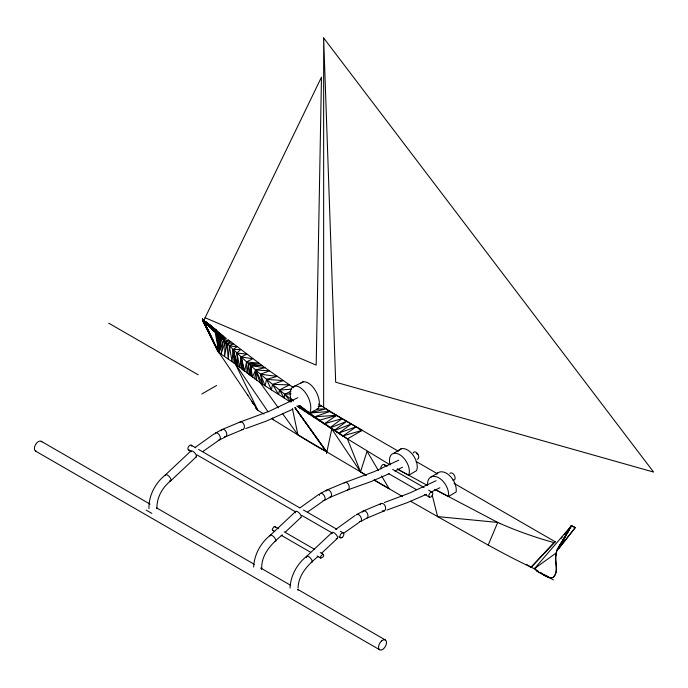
<?xml version="1.0" encoding="UTF-8"?>
<svg xmlns="http://www.w3.org/2000/svg" width="688" height="688" viewBox="0 0 688 688"><rect width="100%" height="100%" fill="white"/><g stroke="black" fill="none" stroke-linecap="round" stroke-linejoin="round"><path stroke-width="1.03" d="M290.224 401.869L260.193 382.726L235.477 364.081L219.059 352.677L219.3 336.122L221.699 334.54L218.793 335.624L221.054 334.024L218.156 334.987L219.059 352.677L257.88 410.358L263.96 414.03M553.616 577.026C558.725 570.92 554.339 561.7 555.938 554.674L555.956 553.892M203.958 320.582L202.496 319.069L202.607 320.35L219.059 352.677L219.885 336.69L222.551 335.228L219.3 336.122M253.631 567.075C254.19 554.691 260.683 542.806 270.393 535.187L295.78 511.365M290.018 588.085C290.585 575.701 297.078 563.825 306.779 556.196L332.175 532.374M298.033 588.145C298.463 574.729 307.828 564.779 317.968 556.609M202.745 320.608L218.07 351.602L202.513 320.092L213.65 341.558L202.453 319.825L208.111 329.784M249.993 375.416L250.707 365.62L261.93 365.44L248.617 363.789L225.234 341.988L202.496 319.069L218.646 352.351L203.364 321.33L321.477 77.151L316.188 365.122L205.101 317.736M204.577 320.754L203.76 321.692L219.059 352.677L220.384 337.197L223.325 335.847L219.885 336.69M254.827 378.925L255.618 369.929L264.966 367.676L293.699 387.817M291.334 401.766L290.886 399.04A15.824 8.419 63.6 0 1 301.146 388.256A15.824 8.419 63.6 0 1 309.471 413.058L309.342 414.322L304.784 409.575L304.595 411.226L300.106 406.092L299.856 408.13L298.162 405.542M299.332 405.413L319.524 420.213L319.456 420.918L314.665 416.756L330.231 411.398L309.471 413.058L300.106 406.092M326.551 453.504L331.779 428.959L330.326 427.437L342.237 418.605L324.659 423.645L324.564 424.247L319.524 420.213L336.673 415.328L362.232 430.353L347.44 438.892L296.752 406.109M215.86 329.87L214.045 330.928L213.297 330.171L215 329.182L215.542 329.621L213.701 330.644L210.494 327.29C201.799 318.123 213.117 327.634 215 329.182M218.32 351.989L203.364 321.33L215.112 331.986L219.059 352.677L220.9 337.705L224.013 336.398L220.384 337.197M218.526 331.994L216.178 333.035L219.059 352.677L221.742 338.539L225.088 337.266L220.9 337.705M330.326 427.437L334.385 430.611L351.353 423.963L338.651 433.311L334.506 430.232L346.812 421.288L330.197 427.919L324.659 423.645L336.673 415.328L318.621 404.148M338.728 433.062L356.186 426.801L342.908 436.02L338.625 433.096M218.827 332.244L216.453 333.302L219.059 352.677L223.488 340.259L226.3 338.229L221.742 338.539M454.114 483.397L555.285 541.809L531.041 567.316L515.673 559.654A982.98 567.523 0 0 1 500.296 551.638L488.188 545.085L497.716 522.433L434.739 489.306M234.101 363.126L233.146 349.504L237.085 346.7L229.431 345.978L228.21 359.033L227.1 343.759L230.807 341.807L225.234 341.988L224.469 356.436L227.1 343.759L233.456 343.871L229.431 345.978L232.037 361.69L233.146 349.504L240.705 349.53L236.853 353.03L239.906 367.641L241.187 356.986L252.823 358.723L246.562 361.905L247.052 373.188L248.617 363.789L260.528 374.246L269.404 370.858L255.618 369.929L252.41 377.17L250.707 365.62L264.966 367.676L228.631 340.104L223.488 340.259L220.994 354.019L225.234 341.988L228.631 340.104M575.323 527.619L571.255 525.959L559.009 548.233L575.323 527.619L571.848 525.615L571.255 525.959L557.031 549.996L556.024 553.135L534.705 568.408L536.545 570.859L546.203 576.441L550.348 577.963L552.937 577.456M536.038 567.634L534.705 568.408L571.255 525.959L558.544 548.456L559.31 548.052M557.031 549.996L571.255 525.959L558.114 548.749L558.845 548.284M557.357 549.514L571.255 525.959M255.609 408.104L257.88 410.358L235.477 364.081L233.146 349.504L237.91 366.068L236.853 353.03L246.76 354.122L241.187 356.986L241.583 368.974M559.009 548.233L575.03 527.791M560.823 538.678L562.208 537.044M564.272 534.593L566.336 532.142M567.72 530.508L570.472 527.24M213.28 330.3L215.206 329.354M558.02 548.929L556.601 551.57A14.551 8.402 60 0 0 556.239 554.502C554.201 561.339 559.98 572.691 552.636 577.636M531.041 567.316L553.926 542.591L555.285 541.809M196.08 457.03L170.65 480.895C162.514 487.336 156.554 497.536 156.959 508.423M282.347 534.877C271.588 543.64 261.087 554.287 261.724 568.907M285.434 531.979L300.845 517.514M321.821 552.989L337.232 538.523M557.719 549.101L558.415 548.577M195.229 447.398L214.054 433.904M299.994 507.882L318.819 494.388M335.641 529.493L355.214 515.398M202.891 451.483L218.225 440.733M307.656 511.967L322.99 501.217M344.052 532.976L359.385 522.226M218.156 334.987L220.366 333.474L217.374 334.213L219.059 352.677M430.31 477.455L437.929 472.88M435.212 489.538L448.507 496.547L456.135 491.972A14.285 8.832 59 0 0 449.41 475.468A14.285 8.832 59 0 0 436.725 474.092M393.39 453.478L401.276 448.791M397.587 469.104L408.646 475.313L416.541 470.626A13.88 8.127 59.3 0 0 411.992 453.805A13.88 8.127 59.3 0 0 399.066 450.227M214.682 331.556L216.591 330.446M205.23 321.889L205.669 321.631M205.402 322.061L205.867 321.795M205.592 322.259L206.082 321.975M205.789 322.466L206.314 322.165M205.918 322.603L206.469 322.285M206.065 322.749L206.632 322.414M206.202 322.887L206.796 322.552M206.297 322.982L206.899 322.638M206.383 323.076L207.002 322.715M207.673 324.401L208.498 323.928M207.836 324.564L208.679 324.074M207.939 324.676L208.808 324.177M208.051 324.788L208.937 324.28L208.137 324.874M210.494 327.29L211.758 326.559M210.7 327.505L211.999 326.757M211.01 327.823L212.351 327.041M211.311 328.133L212.704 327.325M211.577 328.408L213.013 327.574M211.732 328.563L213.185 327.72M211.895 328.735L213.383 327.875M212.059 328.898L213.564 328.021M212.222 329.062L213.753 328.176M212.592 329.449L214.183 328.529M212.73 329.586L214.338 328.649M213.108 329.973L214.776 329.01M213.426 330.3L215.146 329.303M215.335 329.457L213.59 330.464M213.676 330.558L215.439 329.535M213.873 330.756L215.671 329.724M214.149 331.031L215.98 329.965M216.041 330.016L214.2 331.083L216.161 330.111M214.45 331.324L216.247 330.18M214.553 331.427L216.376 330.283M214.604 331.478L216.505 330.378M214.794 331.668L216.72 330.55M247.456 395.454L248.007 395.136M206.46 323.145L207.088 322.784M206.529 323.222L207.174 322.853M206.624 323.317L207.819 323.377L207.088 323.799L205.299 323.076L204.293 320.926M206.813 323.515L207.389 323.033M206.959 323.661L207.604 323.205M207.165 323.867L207.957 323.489M207.312 324.022L208.077 323.584M207.441 324.16L208.232 323.713M207.544 324.263L208.335 323.799M208.215 324.951L209.118 324.426M208.361 325.097L209.195 324.495M209.436 324.693L208.619 325.364M209.78 324.968L208.739 325.493L209.857 325.02M209.952 325.106L208.937 325.691L210.046 325.175M209.109 325.871L210.175 325.286M209.238 326L210.296 325.381M210.347 325.424L209.367 326.129L210.494 325.544M209.548 326.318L210.657 325.673M209.591 326.37L210.76 325.759M209.763 326.533L210.82 325.811M209.797 326.576L211.027 325.974M209.935 326.723L211.182 326.095M210.038 326.826L211.268 326.172M210.115 326.903L211.319 326.207M210.296 327.092L211.526 326.379M212.411 329.26L213.968 328.357M212.927 329.793L214.57 328.847M214.923 331.797L216.866 330.67M215.112 331.986L217.09 330.842M201.816 393.992L216.608 385.461M536.674 570.937L537.792 571.057M538.412 571.246L537.81 571.599L549.093 577.688M546.203 576.441L546.805 576.097L549.394 577.516L551.845 577.774M548.843 577.275L544.019 575.177L544.621 574.833L553.393 579.898M219.67 332.915L217.374 334.213L219.197 332.536L216.737 333.585M215.55 433.01L222.164 429.518L239.923 422.088M297.784 397.716L269.429 411.166L240.594 421.873M219.506 439.959L225.802 436.639L243.208 429.364M320.316 493.494L326.929 490.002L344.688 482.572M324.272 500.451L330.567 497.123L347.982 489.847M356.702 514.504L363.324 511.012L381.083 503.582M360.658 521.461L366.962 518.133L384.368 510.857M398.765 460.16L374.195 471.65L345.359 482.357M402.532 467.221L394.86 471.022M436.097 480.697L410.59 492.668L384.403 502.532M439.881 487.74L431.256 492.032M294.593 386.123L303.176 381.866M336.673 415.328L314.665 416.756L314.571 417.736L309.471 413.058L318.054 408.801A15.824 8.419 63.6 0 0 314.614 389.288A15.824 8.419 63.6 0 0 300.716 383.233M215.679 332.545L217.864 331.47M290.981 391.188L284.737 394.258L284.092 397.956L279.483 390.001L289.338 384.876L272.568 384.403L260.528 374.246L262.627 384.274L255.618 369.929L256.736 380.318M292.968 409.154L266.247 421.108L245.728 428.572M389.124 473.748L371.013 481.591L347.311 490.062A3.999 2.683 69.8 0 0 348.696 484.885A3.999 2.683 69.8 0 0 344.138 483.045M426.465 494.319L407.408 502.601L386.888 510.066M342.968 435.9L362.232 430.353L359.17 429.407M309.471 413.058L326.035 408.835L316.471 409.171M318.174 406.531L321.27 405.825L319.155 405.851M273.523 530.379L272.508 530.242L272.302 529.055L274.237 526.526L278.666 528.616M291.041 393.828L284.737 394.258L272.568 384.403L271.39 389.864L266.548 379.329L277.135 376.396L260.528 374.246L265.061 385.83L266.548 379.329L283.241 380.636L272.568 384.403L278.606 394.465L279.483 390.001L291.187 389.262M322.99 554.21C313.883 561.503 330.455 556.403 320.221 552.61M500.038 523.482L497.716 522.433L437.594 516.585L410.59 501.217M295.221 407.924L326.361 451.655L321.15 448.8A463.781 267.761 0 0 1 301.12 436.897L271.786 418.751M488.188 545.085L437.594 516.585L432.202 495.085M397.191 468.924L427.609 485.539A14.285 8.832 59 0 1 438.359 477.584A14.285 8.832 59 0 1 448.507 496.547M416.326 453.444L417.917 454.355M326.998 410.005L398.429 451.251M416.068 461.433L437.413 473.757M384.325 464.598L387.103 466.197M392.642 469.397L424.032 487.517M428.65 490.183L432.348 492.316A2.838 1.634 -60 0 1 431.178 496.77A2.838 1.634 -60 0 1 428.925 495.016A2.838 1.634 -60 0 1 432.348 492.316M388.66 473.628L416.36 489.615M424.677 494.414L429.286 497.08M108.704 323.154L198.187 374.822M526.673 564.47L537.276 570.593M541.069 572.786L542.841 573.809M191.126 445.136L195.77 447.819M198.557 449.427L299.779 507.864M303.477 509.997L336.716 529.192M340.414 531.325L343.183 532.925M188.572 450.055L191.359 451.672M196.931 454.888L295.376 511.726M301.834 515.458L332.313 533.045M338.771 536.778L340.62 537.844M284.204 531.815L314.683 549.411M272.783 530.422L274.624 531.489M281.091 535.221L310.641 552.275M317.099 556.007L320.797 558.14M41.228 441.3L150.044 504.123M156.563 507.882L254.216 564.263M260.726 568.021L290.491 585.204M297.93 589.504L385.357 639.978M146.174 510.109L151.833 513.377M35.57 451.104L379.699 649.782M402.54 496.581L374.384 480.052M373.997 480.035L389.176 488.807L381.625 476.001M282.837 413.995L297.93 434.833L366.059 475.133M366.136 475.296L360.512 471.848L331.779 428.959M319.524 420.213L347.44 438.892L390.208 464.959A13.88 8.127 59.3 0 1 399.427 454.536A13.88 8.127 59.3 0 1 408.646 475.313M274.976 526.483L275.492 527.378M293.423 400.949L290.886 399.04L292.159 400.683M293.2 400.829L284.737 394.258L290.869 401.912M323.652 37.96L653.6 472.071L335.675 382.193L323.652 37.96L323.652 407.33M278.434 407.915L260.193 382.726L255.618 369.929M295.195 407.855L326.714 451.861M294.817 407.614L326.361 451.655M235.477 364.081L268.088 411.845M272.319 418.037L273.523 419.8M204.628 322.913L202.444 319.301L206.151 325.682M202.496 319.069L204.13 321.803M251.868 401.594L253.528 404.355M378.391 470.515L367.065 451.302L360.512 471.848L347.44 438.892M206.133 325.888L202.427 319.559L206.039 325.957M209.487 332.665L202.453 319.825L210.829 335.615M217.881 350.373L202.607 320.35L217.855 350.785M237.033 365.371L233.146 349.504L236.259 364.726M292.426 408.706L297.93 434.833M244.025 370.884L241.187 356.986L242.812 369.946M243.423 370.428L241.187 356.986L244.618 371.339L246.562 361.905L258.894 363.195L248.617 363.789L249.065 374.711L250.707 365.62L251.197 376.293M148.961 508.57C148.565 495.498 155.488 482.727 165.627 474.703L191.015 450.881A3.999 1.617 48.2 0 1 195.332 453.598A3.999 1.617 48.2 0 1 195.616 457.124M553.926 542.6A311.01 179.559 0 0 1 500.038 523.482M36.404 451.354A5.659 3.268 -60 0 1 35.57 444.568A5.659 3.268 -60 0 1 41.865 441.894M239.372 422.552A3.999 2.683 69.8 0 1 244.12 424.892A3.999 2.683 69.8 0 1 241.815 429.536M221.312 430.619A3.999 2.511 64.7 0 1 226.163 431.832A3.999 2.511 64.7 0 1 224.469 436.785M214.802 434.059A3.999 2.339 60.6 0 1 219.549 435.315A3.999 2.339 60.6 0 1 218.225 440.079M190.619 451.672A3.999 1.617 48.2 0 1 190.722 451.182M165.215 475.511A3.999 1.643 48.6 0 1 169.626 477.016A3.999 1.643 48.6 0 1 169.566 480.869M156.468 508.105A3.999 2.434 -2.8 0 1 156.864 508.681M413.196 453.082A3.999 2.365 61.1 0 1 417.685 453.891A3.999 2.365 61.1 0 1 417.272 459.188M319.464 495.334A3.999 2.339 60.6 0 1 322.079 493.554A3.999 2.339 60.6 0 1 325.08 498.009A3.999 2.339 60.6 0 1 322.99 500.563M295.479 512.809A3.999 1.617 48.2 0 1 297.078 511.485A3.999 1.617 48.2 0 1 300.716 515.045A3.999 1.617 48.2 0 1 300.381 517.608M326.078 491.103A3.999 2.511 64.7 0 1 330.928 492.316A3.999 2.511 64.7 0 1 329.234 497.278M261.234 568.598A3.999 2.434 -2.8 0 1 261.629 569.165M269.98 535.995A3.999 1.643 48.6 0 1 274.056 537.104A3.999 1.643 48.6 0 1 274.942 541.482M356.246 514.925A3.999 2.339 60.6 0 1 360.951 517.273A3.999 2.339 60.6 0 1 359.385 521.573M362.473 512.113A3.999 2.511 64.7 0 1 367.065 512.87A3.999 2.511 64.7 0 1 366.334 518.339M297.62 589.607A3.999 2.434 -2.8 0 1 298.024 590.184M331.874 533.819A3.999 1.617 48.2 0 1 333.706 532.607A3.999 1.617 48.2 0 1 337.361 536.588A3.999 1.617 48.2 0 1 336.165 538.498M306.461 557.658A3.999 1.643 48.6 0 1 308.095 556.308A3.999 1.643 48.6 0 1 311.707 559.894A3.999 1.643 48.6 0 1 311.329 562.492M449.883 473.456A3.999 2.365 61.1 0 1 454.587 475.812A3.999 2.365 61.1 0 1 452.971 480.138M380.12 504.734A3.999 2.683 69.8 0 1 383.715 504.055A3.999 2.683 69.8 0 1 385.504 509.154A3.999 2.683 69.8 0 1 382.218 510.728M191.703 445.772A2.778 1.6 -60 0 1 191.806 446.28M189.492 450.038A2.778 1.6 -60 0 1 188.202 447.312A2.778 1.6 -60 0 1 191.47 445.377M380.989 469.018A2.838 1.634 -60 0 1 382.184 465.131A2.838 1.634 -60 0 1 384.773 465.415M381.487 641.018L380.524 642.033A5.659 3.268 -60 0 0 380.524 650.04L381.487 649.936A5.659 3.268 -60 0 0 386.527 642.566A5.659 3.268 -60 0 0 381.487 641.018M342.056 537.56A2.778 1.6 -60 0 0 343.518 533.166A2.778 1.6 -60 0 0 340.13 535.427A2.778 1.6 -60 0 0 342.056 537.56"/></g></svg>
